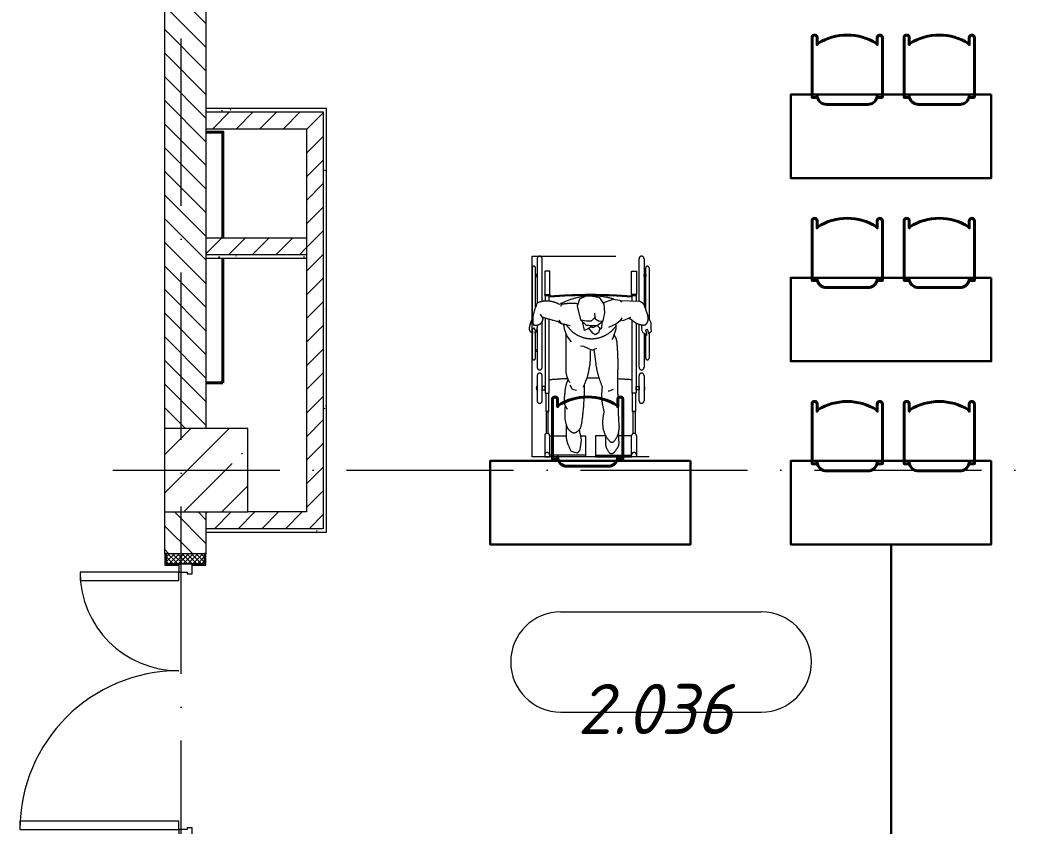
# Model space of a CAD drawing. Header units: millimetres. Extents: x -6467 to 105918, y -7090 to 92481.
# Drawn here: x 92385 to 98366, y 35202 to 40025 of the extents above; entities that cross this region are included whole.
import ezdxf

# ---------------------------------------------------------------- set-up
doc = ezdxf.new("R2010")
doc.units = ezdxf.units.MM
for name, pattern in [('50_200_ШТРИХ_1Т_ш5_п1_п1_', [1400, 1000, -200, 0, -200]), ('IMPORT-ACAD_ISO02W100', [3000, 2400, -600]), ('IMPORT-ACAD_ISO03W100', [6000, 2400, -3600])]:
    doc.linetypes.add(name, pattern=pattern)
for name, color, linetype, lineweight, true_color in [('A-AREA-IDEN-1', 7, 'Continuous', 9, 0xaaaaaa), ('I-WALL-1', 7, 'Continuous', 5, 0x787878), ('мебель 2 этаж-1', 7, 'Continuous', 40, 0xaaaaaa), ('Оси-3', 7, '50_200_ШТРИХ_1Т_ш5_п1_п1_', 9, 0xaaaaaa), ('ТХ_невидимый-2', 7, 'IMPORT-ACAD_ISO02W100', 30, 0xaaaaaa), ('ТХ_функционал-12', 7, 'IMPORT-ACAD_ISO03W100', 20, 0xaaaaaa), ('ТХ_функционал-2', 7, 'Continuous', 40, 0xaaaaaa), ('ТХ_функционал-9', 7, 'Continuous', 30, 0xaaaaaa)]:
    doc.layers.add(name, color=color, linetype=linetype, lineweight=lineweight, true_color=true_color)
for name, color, linetype, lineweight in [('A-DOOR', 7, 'Continuous', 9), ('A-DOOR-2', 7, 'Continuous', 5), ('A-DOOR-FRAM', 7, 'Continuous', 9), ('A-DOOR-FRAM-2', 7, 'Continuous', 5), ('A-WALL', 7, 'Continuous', 5), ('A-WALL-FNSH-1', 7, 'Continuous', 5), ('I-WALL', 7, 'Continuous', 5), ('S-COLS', 7, 'Continuous', 9), ('S-COLS-1', 7, 'Continuous', 5)]:
    doc.layers.add(name, color=color, linetype=linetype, lineweight=lineweight)
doc.styles.add('ISOCPEUR_I', font='isocpeui.ttf', dxfattribs={"height": 300})
pattern_1 = [(0, (0, 0), (406.4, 101.6), [6.706, -298.094, 6.706, -298.094, -1625.6]), (0, (0, 0), (406.4, 101.6), [-609.6, 6.706, -602.894, 6.706, -298.094, -711.2]), (0, (0, 0), (406.4, 101.6), [-1524, 6.706, -196.494, 6.706, -501.294]), (120, (152.4, 50.8), (-291.18818, 301.15272), [6.706, -298.094, 6.706, -298.094, -1625.6]), (120, (152.4, 50.8), (-291.18818, 301.15272), [-609.6, 6.706, -602.894, 6.706, -298.094, -711.2]), (120, (152.4, 50.8), (-291.18818, 301.15272), [-1524, 6.706, -196.494, 6.706, -501.294]), (240, (203.2, 254), (-115.21182, -402.75272), [6.706, -298.094, 6.706, -298.094, -1625.6]), (240, (203.2, 254), (-115.21182, -402.75272), [-609.6, 6.706, -602.894, 6.706, -298.094, -711.2]), (240, (203.2, 254), (-115.21182, -402.75272), [-1524, 6.706, -196.494, 6.706, -501.294])]
pattern_2 = [(45, (0, 0), (-70.71068, 70.71068), [])]

# ---------------------------------------------------------------- blocks, each defined once
blk = doc.blocks.new('BSC_Колонна _Прямоугольная - 500х500-V53-АИ_План этажа Радиаторы_2')
at = {"layer": 'S-COLS-1'}
h = blk.add_hatch(dxfattribs=at)
h.set_pattern_fill('FP_81', color=256, style=0, pattern_type=2)
h.set_pattern_definition([(45, (-93500, -37331.04), (-228.0985, 228.0985), []), (45, (-93271.9, -37331.04), (-228.0985, 228.0985), [403.225, -80.645, 6.706, -73.939])])
h.paths.add_polyline_path([(-250, -250), (250, -250), (250, 250), (-250, 250)])
for p, q in [((250, 250), (-250, 250)), ((-250, 250), (-250, -250)), ((250, -250), (250, 250)), ((-250, -250), (250, -250))]:
    blk.add_line(p, q, dxfattribs=at)
blk = doc.blocks.new('110_Дверь_СКБ_2Ст_Наружная1 - СОШ_Д-07_1760_1440_х2400мм_Все учебные помещения_ читальные залы_EIW30-25550076-АИ_План этажа Радиаторы_2')
at = {"layer": 'A-DOOR-2'}
h = blk.add_hatch(dxfattribs=at)
h.set_pattern_fill('FP_120', color=256, style=0, pattern_type=2)
h.set_pattern_definition([(135, (1456.41, 189.685), (-14.14214, -14.14214), []), (225, (1456.41, 189.685), (14.14214, -14.14214), [])])
h.paths.add_polyline_path([(839.5, -115), (899.5, -115), (899.5, 115), (839.5, 115)])
at = {"layer": 'A-DOOR-FRAM-2'}
h = blk.add_hatch(dxfattribs=at)
h.set_pattern_fill('FP_121', color=256, style=0, pattern_type=2)
h.set_pattern_definition([(45, (-666.384, 189.685), (-14.1421, 14.1421), []), (135, (-666.384, 189.685), (-14.1421, -14.1421), [])])
h.paths.add_polyline_path([(-860.5, 115), (-860.5, -115), (-800.5, -115), (-800.5, 115)])
at = {"layer": 'A-DOOR'}
for p, q in [((-750.5, 990), (-750.5, 40)), ((-700.5, 990), (-750.5, 990)), ((-700.5, 40), (-700.5, 990)), ((789.5, 630), (739.5, 630)), ((739.5, 630), (739.5, 40)), ((789.5, 40), (789.5, 630)), ((-750.5, 40), (-700.5, 40)), ((739.5, 40), (789.5, 40))]:
    blk.add_line(p, q, dxfattribs=at)
at = {"layer": 'A-DOOR-2'}
for p, q in [((-792.5, 123), (-862.5, 123)), ((-862.5, 123), (-862.5, 115)), ((-792.5, 40), (-792.5, 123)), ((901.5, 123), (831.5, 123)), ((831.5, 123), (831.5, 40)), ((901.5, 115), (901.5, 123)), ((-862.5, 115), (-800.5, 115)), ((-800.5, 115), (-800.5, 40)), ((839.5, 40), (839.5, 115)), ((839.5, 115), (901.5, 115)), ((-800.5, 40), (-792.5, 40)), ((831.5, 40), (839.5, 40)), ((-792.5, -40), (-800.5, -40)), ((-800.5, -40), (-800.5, -115)), ((-792.5, -123), (-792.5, -40)), ((839.5, -40), (831.5, -40)), ((831.5, -40), (831.5, -123)), ((839.5, -115), (839.5, -40)), ((-862.5, -115), (-862.5, -123)), ((-800.5, -115), (-862.5, -115)), ((901.5, -115), (839.5, -115)), ((901.5, -123), (901.5, -115)), ((-862.5, -123), (-792.5, -123)), ((831.5, -123), (901.5, -123))]:
    blk.add_line(p, q, dxfattribs=at)
for centre, radius, start, end in [((-750.5, 40), 950, 0, 90), ((789.5, 40), 590, 90, 180)]:
    blk.add_arc(centre, radius, start, end, dxfattribs=at)
at = {"layer": 'A-DOOR-FRAM'}
for p, q in [((-800.5, 115), (-860.5, 115)), ((-860.5, 115), (-860.5, -115)), ((-800.5, -115), (-800.5, 115)), ((899.5, 115), (839.5, 115)), ((839.5, 115), (839.5, -115)), ((899.5, -115), (899.5, 115)), ((-750.5, 40), (-800.5, 40)), ((-800.5, 40), (-800.5, -40)), ((-750.5, -10), (-750.5, 40)), ((789.5, 40), (789.5, -10)), ((839.5, 40), (789.5, 40)), ((839.5, -40), (839.5, 40)), ((-800.5, -40), (-740.5, -40)), ((-740.5, -10), (-750.5, -10)), ((-740.5, -40), (-740.5, -10)), ((789.5, -10), (779.5, -10)), ((779.5, -10), (779.5, -40)), ((779.5, -40), (839.5, -40)), ((-860.5, -115), (-800.5, -115)), ((839.5, -115), (899.5, -115))]:
    blk.add_line(p, q, dxfattribs=at)
blk = doc.blocks.new('мебель 2 этаж-28800768-АИ_План этажа Радиаторы_2')
at = {"layer": 'ТХ_невидимый-2'}
for p, q in [((99305.3, 38601.7), (100421.7, 38601.7)), ((99863.5, 36201.7), (99863.5, 38601.7))]:
    blk.add_line(p, q, dxfattribs=at)
at = {"layer": 'ТХ_функционал-12'}
for p, q in [((97744.5, 40311.7), (97744.5, 40045.1)), ((97774.5, 40055.9), (97774.5, 40311.7)), ((98354.5, 40057.5), (98354.5, 40311.7)), ((98384.5, 40311.7), (98384.5, 40035.3)), ((97714.5, 40256.7), (97714.5, 39950.8)), ((97734.5, 40021.5), (97734.5, 40256.7)), ((98394.5, 40005.8), (98394.5, 40256.7)), ((98414.5, 40256.7), (98414.5, 39950.5)), ((97892.9, 40038.8), (97884.3, 40025.3)), ((98240.6, 40061.4), (98350.4, 40058.6)), ((98383.5, 40038.4), (98406.8, 39969.7)), ((97780.2, 39954.8), (97764.9, 39980.7)), ((97774.5, 39661.7), (97774.5, 39935.5)), ((98003.3, 39946.1), (98034.9, 39915.2)), ((98103.3, 39912.2), (98140, 39940.6)), ((98354.5, 39661.7), (98354.5, 39919.3)), ((97714.5, 39868.5), (97714.5, 39716.7)), ((97734.5, 39716.7), (97734.5, 39867.1)), ((97744.5, 39887.9), (97744.5, 39661.7)), ((97915.3, 39860), (97916.7, 39663.4)), ((98384.5, 39865.8), (98384.5, 39661.7)), ((98394.5, 39880.1), (98394.5, 39884.1)), ((98394.5, 39716.7), (98394.5, 39857.3)), ((98414.5, 39864.3), (98414.5, 39716.7)), ((98063.7, 39712.9), (98063.7, 39763.4)), ((98082.8, 39767.8), (98095.2, 39682)), ((97744.5, 39611.7), (97744.5, 39461.7)), ((97774.5, 39461.7), (97774.5, 39611.7)), ((98354.5, 39461.7), (98354.5, 39611.7)), ((98384.5, 39611.7), (98384.5, 39461.7)), ((97918.6, 39319.3), (97918, 39253.7)), ((98153.1, 39254.5), (98153.1, 39223.8)), ((98002, 39169.4), (98010.4, 39224.9)), ((98034.5, 39136.7), (97819.5, 39136.7)), ((97947.4, 39160.3), (97981.6, 39149.1)), ((98094.5, 39136.7), (98309.5, 39136.7))]:
    blk.add_line(p, q, dxfattribs=at)
at = {"layer": 'ТХ_функционал-12', "flags": 128}
for points in [[(98414.5, 39126.7), (97714.5, 39126.7), (97714.5, 40326.7), (98414.5, 40326.7)], [(97734.5, 40204.7), (97744.5, 40204.7), (97744.5, 40216.7), (97734.5, 40216.7)], [(97789.5, 40096.7), (97819.5, 40096.7), (97819.5, 40236.7), (97789.5, 40236.7), (97789.5, 40096.7), (97819.5, 40096.7), (97819.5, 40093.7), (97789.5, 40093.7)], [(98339.5, 40096.7), (98309.5, 40096.7), (98309.5, 40236.7), (98339.5, 40236.7), (98339.5, 40096.7), (98309.5, 40096.7), (98309.5, 40093.7), (98339.5, 40093.7)], [(98394.5, 40204.7), (98384.5, 40204.7), (98384.5, 40216.7), (98394.5, 40216.7)], [(97734.5, 39768.7), (97744.5, 39768.7), (97744.5, 39756.7), (97734.5, 39756.7)], [(98394.5, 39768.7), (98384.5, 39768.7), (98384.5, 39756.7), (98394.5, 39756.7)], [(97774.5, 39526.7), (97792.5, 39526.7), (97792.5, 39546.7), (97774.5, 39546.7)], [(98354.5, 39526.7), (98336.5, 39526.7), (98336.5, 39546.7), (98354.5, 39546.7)]]:
    blk.add_lwpolyline(points, close=True, dxfattribs=at)
for points in [[(97789.5, 40093.7), (97792.5, 40090.7), (97816.5, 40090.7), (97819.5, 40093.7)], [(97816.5, 40057.7), (97816.5, 40090.7), (97792.5, 40090.7), (97792.5, 40058.1)], [(98087.4, 39985.5), (98092.7, 39951.7), (98116.3, 39937.7), (98140, 39940.6), (98149.9, 39987.4), (98145.2, 40038.8), (98118.9, 40078.3), (98066.4, 40086.7), (98034.9, 40086.7), (97998, 40069.9), (97985, 40027.7), (98003.3, 39946.1), (98040, 39940.6), (98069, 39940.6), (98091.2, 39961.3)], [(98339.5, 40093.7), (98336.5, 40090.7), (98312.5, 40090.7), (98309.5, 40093.7)], [(98312.5, 40059.6), (98312.5, 40090.7), (98336.5, 40090.7), (98336.5, 40059)], [(98138.8, 40048.4), (98200.4, 40069.9), (98237.3, 40064.3), (98240.6, 40061.4), (98249.7, 40052.4)], [(97792.5, 39958), (97792.5, 39506.7), (97816.5, 39506.7), (97816.5, 39950.4)], [(98251.9, 39957.6), (98239.8, 39937.7), (98216.2, 39920.8), (98171.7, 39899.3)], [(98302.8, 39960.3), (98257.8, 39940.6), (98244.8, 39946)], [(98409.4, 39956.7), (98413.1, 39953.3), (98424.5, 39930.6), (98425.6, 39897.9), (98426, 39874.2), (98419, 39869.8), (98412.2, 39861.4), (98409.7, 39880.9), (98404.2, 39887.2), (98393.5, 39883.8), (98398.5, 39865.8), (98399.5, 39851.3), (98390.1, 39862.6), (98379.9, 39868.3), (98374.1, 39879.7), (98370.5, 39896.6), (98370.3, 39916.7)], [(97732, 39885.7), (97730.3, 39863.4), (97732.9, 39864.5), (97743.4, 39881.8), (97749.4, 39915.7)], [(97873.4, 39943), (97885.5, 39926.5), (97942.5, 39911.9)], [(97903.1, 39918.5), (97906.1, 39892.8), (97921.8, 39847.9), (97948.4, 39814.5)], [(98069, 39904.1), (98027, 39881.5), (98018.8, 39930.9)], [(98120.6, 39895.8), (98111, 39867.5), (98092.7, 39856.2), (98079.5, 39864.6), (98058.5, 39889.9), (98054.5, 39896.3)], [(98102.8, 39912.2), (98076.9, 39898.4), (98058.5, 39912.4)], [(98133.4, 39935.5), (98126.8, 39889.9), (98103.1, 39912.4)], [(98216.2, 39920.8), (98216.2, 39889.9), (98197.1, 39836.1), (98192.5, 39828.1)], [(98336.5, 39926.7), (98336.5, 39506.7), (98312.5, 39506.7), (98312.5, 39944.1)], [(98003.1, 39789.6), (98021.7, 39788.8), (98074.3, 39763.5), (98101, 39777)], [(97980.6, 39523.9), (97956.5, 39529.1), (97941.8, 39555)], [(97795.5, 39506.7), (97795.5, 39396.7), (97813.5, 39396.7), (97813.5, 39506.7)], [(98199.3, 39529.1), (98184.6, 39523.9), (98174.9, 39518.6), (98170.1, 39518.6)], [(98333.5, 39506.7), (98333.5, 39396.7), (98315.5, 39396.7), (98315.5, 39506.7)], [(97810.5, 39265.4), (97810.5, 39396.7), (97798.5, 39396.7), (97798.5, 39265.4)], [(98318.5, 39265.4), (98318.5, 39396.7), (98330.5, 39396.7), (98330.5, 39265.4)], [(97789.5, 39251.7), (97789.5, 39126.7), (97819.5, 39126.7), (97819.5, 39251.7), (97918, 39251.7)], [(98005.3, 39251.7), (98034.5, 39251.7), (98034.5, 39126.7), (97819.5, 39126.7)], [(98153.1, 39251.7), (98094.5, 39251.7), (98094.5, 39126.7), (98309.5, 39126.7)], [(98339.5, 39251.7), (98339.5, 39126.7), (98309.5, 39126.7), (98309.5, 39251.7), (98233.2, 39251.7)]]:
    blk.add_lwpolyline(points, dxfattribs=at)
at = {"layer": 'ТХ_функционал-12'}
for centre, radius, start, end in [((97759.5, 40311.7), 15, 0, 180), ((98369.5, 40311.7), 15, 0, 180), ((97724.5, 40256.7), 10, 0, 180), ((98404.5, 40256.7), 10, 0, 180), ((98064.5, 37016.5), 3080.2, 85.38187, 94.61813), ((98064.5, 37011.5), 3080.2, 85.38187, 94.61813), ((98077.3, 39671.4), 417.5, 72.5326, 118.67838), ((98033.9, 39908.7), 319.9, 154.30547, 168.4904), ((97801.5, 39911.2), 147.2, 59.16973, 112.33532), ((97950.9, 39718.7), 325.3, 84.0911, 100.27052), ((98336.5, 39998.8), 61.5, 40.14329, 76.91115), ((97851.5, 39876.5), 155.8, 148.77076, 173.85174), ((97845.6, 39947), 127.8, 168.4904, 193.57778), ((97737.2, 39957), 43.1, 248.39119, 357.03221), ((98028.3, 40661.6), 742.1, 250.01329, 257.39019), ((98281.9, 39903.5), 50.8, 41.45856, 82.71225), ((98357.1, 39952.9), 52.4, 334.06949, 18.71787), ((97723.8, 39894.1), 27.2, 181.79546, 261.46643), ((97717.6, 39893.1), 3.54, 230.39918, 4.30503), ((97724.4, 39893.6), 3.2, 44.8531, 184.30503), ((97696.9, 39866.3), 42, 38.65197, 44.8531), ((97721.2, 39885.8), 10.8, 359.66039, 38.65197), ((97920.3, 40002.7), 84.7, 230.40617, 268.96749), ((98070.3, 40010.5), 177.5, 211.40002, 325.25739), ((98082.4, 40223), 311.4, 261.22432, 273.86112), ((98386.7, 40023.8), 109.3, 232.38339, 268.76549), ((98378.6, 39942.4), 28.5, 281.64362, 334.06949), ((96606, 39671.3), 1130.8, 9.97317, 11.17104), ((98113.8, 39795.6), 110.2, 359.36477, 34.3703), ((96844.2, 39679.7), 1384.6, 356.79645, 4.75129), ((97724.5, 39716.7), 10, 180, 0), ((97612.6, 39734.2), 451.6, 335.02185, 357.30452), ((98404.5, 39716.7), 10, 180, 0), ((97759.5, 39661.7), 15, 180, 0), ((98048, 39648.2), 132.2, 173.36729, 216.26653), ((98619.1, 39757.9), 529.3, 188.24023, 203.52839), ((98369.5, 39661.7), 15, 180, 0), ((97759.5, 39611.7), 15, 0, 180), ((98064.5, 36516.5), 3080.2, 92.54723, 94.61813), ((98064.5, 36516.5), 3080.2, 89.05947, 90.40544), ((95975.9, 39516.6), 2252.4, 359.60618, 2.18297), ((98064.5, 36516.5), 3080.2, 85.38187, 86.97584), ((98369.5, 39611.7), 15, 0, 180), ((97764.5, 39536.7), 25, 143.1301, 216.8699), ((98109.4, 39502.3), 199.5, 154.10975, 179.10008), ((96563, 39544.9), 1464.8, 352.2848, 0.44984), ((98482.6, 39496.9), 352.3, 171.88295, 196.52538), ((98364.5, 39536.7), 25, 323.1301, 36.8699), ((98100.3, 39469.3), 193.9, 169.27005, 188.58746), ((100805.8, 39483.4), 2577.6, 179.60618, 184.0229), ((97759.5, 39461.7), 15, 180, 0), ((98000.9, 39474.5), 98.4, 200.29749, 219.4629), ((98330.5, 39389.8), 421.3, 175.03721, 185.77043), ((98369.5, 39461.7), 15, 180, 0), ((98385.7, 39331.6), 249.5, 164.87994, 185.38457), ((98164, 39397.8), 257.6, 191.27138, 203.06225), ((97995.9, 39346.1), 84.7, 215.51364, 237.69088), ((97943.1, 39336.8), 72.2, 300.36119, 326.43429), ((97847.3, 39357.8), 167.4, 338.68039, 356.73945), ((98283.4, 39321.9), 146.7, 185.38457, 224.91874), ((98126.3, 39294.9), 108.5, 315.08126, 4.0229), ((97804.5, 39251.7), 15, 0, 180), ((98049, 39252.4), 131, 179.42747, 203.22441), ((97965.1, 39296.8), 26.6, 236.95237, 303.04763), ((97031.2, 39052.2), 994.3, 10.00554, 13.7086), ((97196.1, 39199), 1038.5, 0.59251, 3.96595), ((98324.5, 39251.7), 15, 0, 180), ((98592.9, 39485.8), 722.8, 203.22441, 206.75938), ((98398.4, 39223.8), 245.4, 180, 188.56576), ((98277.4, 39234), 130.3, 201.0215, 222.94979), ((98191.3, 39230.1), 16.7, 224.91874, 315.08126), ((98055.2, 39286.9), 201, 317.40257, 329.46472), ((98193.3, 39206.8), 41.3, 327.80668, 4.17986), ((97804.5, 39136.7), 15, 0, 180), ((97960.7, 39190.5), 46.4, 296.69534, 332.85173), ((98185, 39176.4), 31.3, 264.57234, 305.34493), ((98324.5, 39136.7), 15, 0, 180)]:
    blk.add_arc(centre, radius, start, end, dxfattribs=at)
at = {"layer": 'ТХ_функционал-2'}
for p, q in [((95863.5, 40315.5), (95863.5, 39569.6)), ((95863.5, 39569.6), (95763.5, 39569.6))]:
    blk.add_line(p, q, dxfattribs=at)
at = {"layer": 'ТХ_функционал-2', "flags": 128}
for points in [[(99389.9, 41634.5), (99389.9, 41279.6), (99390.7, 41277.6), (99392.7, 41276.8), (99417.8, 41276.8), (99419.8, 41277.6), (99420.6, 41279.6), (99420.6, 41290.8), (99421.3, 41282), (99423.3, 41273.5), (99426.6, 41265.6), (99431.2, 41258), (99436.9, 41251.3), (99443.5, 41245.7), (99451.1, 41241), (99459.2, 41237.7), (99467.7, 41235.7), (99476.4, 41235), (99724.8, 41235), (99733.5, 41235.7), (99742, 41237.7), (99749.9, 41240.9), (99758.1, 41245.9), (99764.2, 41251.3), (99770, 41258.1), (99774.5, 41265.4), (99777.8, 41273.3), (99779.9, 41282.3), (99780.6, 41290.8), (99780.6, 41279.6), (99781.4, 41277.6), (99783.4, 41276.8), (99808.5, 41276.8), (99810.4, 41277.6), (99811.3, 41279.6), (99811.3, 41634.5), (99810.5, 41639.3), (99808.3, 41643.5), (99804.9, 41647), (99800.6, 41649.1), (99795.9, 41649.9), (99791.3, 41649.1), (99786.8, 41646.9), (99783.5, 41643.5), (99781.3, 41639.1), (99780.6, 41634.5), (99780.6, 41591.5), (99780, 41594.9), (99778.6, 41597.5), (99776.2, 41599.6), (99756.6, 41610.9), (99736.6, 41620.7), (99713.9, 41629.9), (99692, 41637), (99669.4, 41642.6), (99646.6, 41646.6), (99624.6, 41649), (99600.6, 41649.9), (99577.2, 41649), (99554.4, 41646.6), (99531.9, 41642.7), (99509.4, 41637.1), (99487.3, 41629.9), (99465.8, 41621.3), (99444.8, 41611), (99424.9, 41599.6), (99422.7, 41597.6), (99421.1, 41594.8), (99420.6, 41591.7), (99420.6, 41634.5), (99419.8, 41639.2), (99417.6, 41643.5), (99414.2, 41646.9), (99410, 41649.1), (99405.2, 41649.9), (99400.5, 41649.1), (99396.2, 41646.9), (99392.8, 41643.6), (99390.6, 41639.1)], [(99940.9, 41634.5), (99940.9, 41279.6), (99941.7, 41277.6), (99943.7, 41276.8), (99968.8, 41276.8), (99970.8, 41277.6), (99971.6, 41279.6), (99971.6, 41290.8), (99972.3, 41282), (99974.3, 41273.5), (99977.6, 41265.6), (99982.2, 41258), (99987.9, 41251.3), (99994.5, 41245.7), (100002.1, 41241), (100010.2, 41237.7), (100018.7, 41235.7), (100027.4, 41235), (100275.8, 41235), (100284.5, 41235.7), (100293, 41237.7), (100300.9, 41240.9), (100309.1, 41245.9), (100315.2, 41251.3), (100321, 41258.1), (100325.5, 41265.4), (100328.8, 41273.3), (100330.9, 41282.3), (100331.6, 41290.8), (100331.6, 41279.6), (100332.4, 41277.6), (100334.4, 41276.8), (100359.5, 41276.8), (100361.4, 41277.6), (100362.3, 41279.6), (100362.3, 41634.5), (100361.5, 41639.3), (100359.3, 41643.5), (100355.9, 41647), (100351.6, 41649.1), (100346.9, 41649.9), (100342.3, 41649.1), (100337.8, 41646.9), (100334.5, 41643.5), (100332.3, 41639.1), (100331.6, 41634.5), (100331.6, 41591.5), (100331, 41594.9), (100329.6, 41597.5), (100327.2, 41599.6), (100307.6, 41610.9), (100287.6, 41620.7), (100264.9, 41629.9), (100243, 41637), (100220.4, 41642.6), (100197.6, 41646.6), (100175.6, 41649), (100151.6, 41649.9), (100128.2, 41649), (100105.4, 41646.6), (100082.9, 41642.7), (100060.4, 41637.1), (100038.3, 41629.9), (100016.8, 41621.3), (99995.8, 41611), (99975.9, 41599.6), (99973.7, 41597.6), (99972.1, 41594.8), (99971.6, 41591.7), (99971.6, 41634.5), (99970.8, 41639.2), (99968.6, 41643.5), (99965.2, 41646.9), (99961, 41649.1), (99956.2, 41649.9), (99951.5, 41649.1), (99947.2, 41646.9), (99943.8, 41643.6), (99941.6, 41639.1)], [(99389.9, 40538.2), (99389.9, 40183.3), (99390.7, 40181.4), (99392.7, 40180.6), (99417.8, 40180.6), (99419.8, 40181.4), (99420.6, 40183.3), (99420.6, 40194.5), (99421.3, 40185.7), (99423.3, 40177.2), (99426.6, 40169.3), (99431.2, 40161.7), (99436.9, 40155), (99443.5, 40149.4), (99451.1, 40144.8), (99459.2, 40141.4), (99467.7, 40139.4), (99476.4, 40138.7), (99724.8, 40138.7), (99733.5, 40139.4), (99742, 40141.4), (99749.9, 40144.7), (99758.1, 40149.6), (99764.2, 40155), (99770, 40161.8), (99774.5, 40169.1), (99777.8, 40177), (99779.9, 40186.1), (99780.6, 40194.5), (99780.6, 40183.3), (99781.4, 40181.4), (99783.4, 40180.6), (99808.5, 40180.6), (99810.4, 40181.4), (99811.3, 40183.3), (99811.3, 40538.2), (99810.5, 40543), (99808.3, 40547.2), (99804.9, 40550.7), (99800.6, 40552.8), (99795.9, 40553.6), (99791.3, 40552.9), (99786.8, 40550.6), (99783.5, 40547.2), (99781.3, 40542.9), (99780.6, 40538.2), (99780.6, 40495.2), (99780, 40498.6), (99778.6, 40501.2), (99776.2, 40503.3), (99756.6, 40514.7), (99736.6, 40524.4), (99713.9, 40533.6), (99692, 40540.7), (99669.4, 40546.4), (99646.6, 40550.4), (99624.6, 40552.7), (99600.6, 40553.6), (99577.2, 40552.8), (99554.4, 40550.4), (99531.9, 40546.4), (99509.4, 40540.8), (99487.3, 40533.6), (99465.8, 40525), (99444.8, 40514.7), (99424.9, 40503.3), (99422.7, 40501.3), (99421.1, 40498.5), (99420.6, 40495.4), (99420.6, 40538.2), (99419.8, 40543), (99417.6, 40547.3), (99414.2, 40550.6), (99410, 40552.8), (99405.2, 40553.6), (99400.5, 40552.8), (99396.2, 40550.6), (99392.8, 40547.3), (99390.6, 40542.9)], [(99940.9, 40538.2), (99940.9, 40183.3), (99941.7, 40181.4), (99943.7, 40180.6), (99968.8, 40180.6), (99970.8, 40181.4), (99971.6, 40183.3), (99971.6, 40194.5), (99972.3, 40185.7), (99974.3, 40177.2), (99977.6, 40169.3), (99982.2, 40161.7), (99987.9, 40155), (99994.5, 40149.4), (100002.1, 40144.8), (100010.2, 40141.4), (100018.7, 40139.4), (100027.4, 40138.7), (100275.8, 40138.7), (100284.5, 40139.4), (100293, 40141.4), (100300.9, 40144.7), (100309.1, 40149.6), (100315.2, 40155), (100321, 40161.8), (100325.5, 40169.1), (100328.8, 40177), (100330.9, 40186.1), (100331.6, 40194.5), (100331.6, 40183.3), (100332.4, 40181.4), (100334.4, 40180.6), (100359.5, 40180.6), (100361.4, 40181.4), (100362.3, 40183.3), (100362.3, 40538.2), (100361.5, 40543), (100359.3, 40547.2), (100355.9, 40550.7), (100351.6, 40552.8), (100346.9, 40553.6), (100342.3, 40552.9), (100337.8, 40550.6), (100334.5, 40547.2), (100332.3, 40542.9), (100331.6, 40538.2), (100331.6, 40495.2), (100331, 40498.6), (100329.6, 40501.2), (100327.2, 40503.3), (100307.6, 40514.7), (100287.6, 40524.4), (100264.9, 40533.6), (100243, 40540.7), (100220.4, 40546.4), (100197.6, 40550.4), (100175.6, 40552.7), (100151.6, 40553.6), (100128.2, 40552.8), (100105.4, 40550.4), (100082.9, 40546.4), (100060.4, 40540.8), (100038.3, 40533.6), (100016.8, 40525), (99995.8, 40514.7), (99975.9, 40503.3), (99973.7, 40501.3), (99972.1, 40498.5), (99971.6, 40495.4), (99971.6, 40538.2), (99970.8, 40543), (99968.6, 40547.3), (99965.2, 40550.6), (99961, 40552.8), (99956.2, 40553.6), (99951.5, 40552.8), (99947.2, 40550.6), (99943.8, 40547.3), (99941.6, 40542.9)], [(97836.1, 39469), (97836.1, 39114.1), (97836.9, 39112.1), (97838.9, 39111.3), (97864, 39111.3), (97866, 39112.1), (97866.8, 39114.1), (97866.8, 39125.2), (97867.5, 39116.5), (97869.5, 39108), (97872.8, 39100), (97877.4, 39092.4), (97883.1, 39085.8), (97889.7, 39080.1), (97897.3, 39075.5), (97905.4, 39072.1), (97913.9, 39070.1), (97922.6, 39069.4), (98171, 39069.4), (98179.7, 39070.1), (98188.2, 39072.2), (98196.1, 39075.4), (98204.3, 39080.3), (98210.4, 39085.8), (98216.2, 39092.5), (98220.7, 39099.9), (98224, 39107.7), (98226.1, 39116.8), (98226.8, 39125.2), (98226.8, 39114.1), (98227.6, 39112.1), (98229.6, 39111.3), (98254.7, 39111.3), (98256.7, 39112.1), (98257.5, 39114.1), (98257.5, 39469), (98256.7, 39473.7), (98254.6, 39478), (98251.1, 39481.4), (98246.8, 39483.6), (98242.1, 39484.3), (98237.5, 39483.6), (98233, 39481.3), (98229.7, 39478), (98227.5, 39473.6), (98226.8, 39469), (98226.8, 39426), (98226.2, 39429.3), (98224.8, 39431.9), (98222.4, 39434.1), (98202.8, 39445.4), (98182.8, 39455.2), (98160.1, 39464.4), (98138.2, 39471.5), (98115.6, 39477.1), (98092.8, 39481.1), (98070.8, 39483.4), (98046.8, 39484.3), (98023.4, 39483.5), (98000.7, 39481.1), (97978.1, 39477.1), (97955.7, 39471.6), (97933.5, 39464.4), (97912, 39455.7), (97891, 39445.5), (97871.2, 39434.1), (97868.9, 39432.1), (97867.3, 39429.2), (97866.8, 39426.2), (97866.8, 39469), (97866, 39473.7), (97863.8, 39478), (97860.5, 39481.4), (97856.2, 39483.6), (97851.4, 39484.3), (97846.7, 39483.6), (97842.4, 39481.4), (97839.1, 39478), (97836.8, 39473.6)], [(99389.9, 39442), (99389.9, 39087.1), (99390.7, 39085.1), (99392.7, 39084.3), (99417.8, 39084.3), (99419.8, 39085.1), (99420.6, 39087.1), (99420.6, 39098.2), (99421.3, 39089.5), (99423.3, 39081), (99426.6, 39073), (99431.2, 39065.4), (99436.9, 39058.8), (99443.5, 39053.1), (99451.1, 39048.5), (99459.2, 39045.1), (99467.7, 39043.1), (99476.4, 39042.4), (99724.8, 39042.4), (99733.5, 39043.1), (99742, 39045.2), (99749.9, 39048.4), (99758.1, 39053.3), (99764.2, 39058.8), (99770, 39065.5), (99774.5, 39072.9), (99777.8, 39080.7), (99779.9, 39089.8), (99780.6, 39098.2), (99780.6, 39087.1), (99781.4, 39085.1), (99783.4, 39084.3), (99808.5, 39084.3), (99810.4, 39085.1), (99811.3, 39087.1), (99811.3, 39442), (99810.5, 39446.7), (99808.3, 39451), (99804.9, 39454.4), (99800.6, 39456.6), (99795.9, 39457.3), (99791.3, 39456.6), (99786.8, 39454.3), (99783.5, 39451), (99781.3, 39446.6), (99780.6, 39442), (99780.6, 39399), (99780, 39402.3), (99778.6, 39404.9), (99776.2, 39407.1), (99756.6, 39418.4), (99736.6, 39428.2), (99713.9, 39437.4), (99692, 39444.5), (99669.4, 39450.1), (99646.6, 39454.1), (99624.6, 39456.4), (99600.6, 39457.3), (99577.2, 39456.5), (99554.4, 39454.1), (99531.9, 39450.1), (99509.4, 39444.6), (99487.3, 39437.4), (99465.8, 39428.7), (99444.8, 39418.5), (99424.9, 39407.1), (99422.7, 39405.1), (99421.1, 39402.2), (99420.6, 39399.2), (99420.6, 39442), (99419.8, 39446.7), (99417.6, 39451), (99414.2, 39454.4), (99410, 39456.6), (99405.2, 39457.3), (99400.5, 39456.6), (99396.2, 39454.4), (99392.8, 39451), (99390.6, 39446.6)], [(99940.9, 39442), (99940.9, 39087.1), (99941.7, 39085.1), (99943.7, 39084.3), (99968.8, 39084.3), (99970.8, 39085.1), (99971.6, 39087.1), (99971.6, 39098.2), (99972.3, 39089.5), (99974.3, 39081), (99977.6, 39073), (99982.2, 39065.4), (99987.9, 39058.8), (99994.5, 39053.1), (100002.1, 39048.5), (100010.2, 39045.1), (100018.7, 39043.1), (100027.4, 39042.4), (100275.8, 39042.4), (100284.5, 39043.1), (100293, 39045.2), (100300.9, 39048.4), (100309.1, 39053.3), (100315.2, 39058.8), (100321, 39065.5), (100325.5, 39072.9), (100328.8, 39080.7), (100330.9, 39089.8), (100331.6, 39098.2), (100331.6, 39087.1), (100332.4, 39085.1), (100334.4, 39084.3), (100359.5, 39084.3), (100361.4, 39085.1), (100362.3, 39087.1), (100362.3, 39442), (100361.5, 39446.7), (100359.3, 39451), (100355.9, 39454.4), (100351.6, 39456.6), (100346.9, 39457.3), (100342.3, 39456.6), (100337.8, 39454.3), (100334.5, 39451), (100332.3, 39446.6), (100331.6, 39442), (100331.6, 39399), (100331, 39402.3), (100329.6, 39404.9), (100327.2, 39407.1), (100307.6, 39418.4), (100287.6, 39428.2), (100264.9, 39437.4), (100243, 39444.5), (100220.4, 39450.1), (100197.6, 39454.1), (100175.6, 39456.4), (100151.6, 39457.3), (100128.2, 39456.5), (100105.4, 39454.1), (100082.9, 39450.1), (100060.4, 39444.6), (100038.3, 39437.4), (100016.8, 39428.7), (99995.8, 39418.5), (99975.9, 39407.1), (99973.7, 39405.1), (99972.1, 39402.2), (99971.6, 39399.2), (99971.6, 39442), (99970.8, 39446.7), (99968.6, 39451), (99965.2, 39454.4), (99961, 39456.6), (99956.2, 39457.3), (99951.5, 39456.6), (99947.2, 39454.4), (99943.8, 39451), (99941.6, 39446.6)]]:
    blk.add_lwpolyline(points, close=True, dxfattribs=at)
blk.add_lwpolyline([(95763.5, 41069.6), (95863.5, 41069.6), (95863.5, 40435.5)], dxfattribs=at)
at = {"layer": 'ТХ_функционал-9', "flags": 128}
for points in [[(100462.5, 41294.2), (99262.5, 41294.2), (99262.5, 40794.2), (100462.5, 40794.2)], [(100462.5, 40197.9), (99262.5, 40197.9), (99262.5, 39697.9), (100462.5, 39697.9)], [(98662.5, 39101.7), (97462.5, 39101.7), (97462.5, 38601.7), (98662.5, 38601.7)], [(100462.5, 39101.7), (99262.5, 39101.7), (99262.5, 38601.7), (100462.5, 38601.7)]]:
    blk.add_lwpolyline(points, close=True, dxfattribs=at)
blk = doc.blocks.new('AAR_СКБ_Марка_помещения_1_5 ммп - Номер-27962133-АИ_План этажа Радиаторы_2')
at = {"layer": 'A-AREA-IDEN-1'}
for p, q in [((-2.987, 3), (3.013, 3)), ((-2.987, 0), (3.013, 0))]:
    blk.add_line(p, q, dxfattribs=at)
for centre, start, end in [((-2.987, 1.5), 90, 270), ((3.013, 1.5), 270, 90)]:
    blk.add_arc(centre, 1.5, start, end, dxfattribs=at)

msp = doc.modelspace()

# ---------------------------------------------------------------- hatches: boundary and pattern name
at = {"layer": 'I-WALL'}
h = msp.add_hatch(dxfattribs=at)
h.set_pattern_fill('FP_2', color=256, style=0, pattern_type=2)
h.set_pattern_definition([(135, (0, 0), (-70.71068, -70.71068), [])])
h.paths.add_polyline_path([(93250, -1419), (93500, -1419), (93498, -931), (93250, -931)])
h.paths.add_polyline_path([(93490, 831), (93490, 833), (93500, 833), (93498, 1081), (93250, 1081), (93252, 833), (93430, 831)])
h.paths.add_polyline_path([(93250, 1581), (93500, 1581), (93500, 5281), (93250, 5281), (93250, 2503.7)])
h.paths.add_polyline_path([(93500, 5981), (93500, 6271), (93250, 6271), (93250, 5981), (93415, 5981)])
h.paths.add_polyline_path([(93500, 6971), (93500, 7081), (93250, 7081), (93250, 6971), (93415, 6971)])
h.paths.add_polyline_path([(93391.9, 7581), (93500, 7581), (93498, 8044), (93250, 8044), (93252, 7581), (93260, 7581)])
h.paths.add_polyline_path([(93490, 9806), (93490, 9808), (93500, 9808), (93498, 10081), (93250, 10081), (93252, 9808), (93430, 9806)])
h.paths.add_polyline_path([(93464.7, 10581), (93500, 10581), (93500, 16081), (93250, 16081), (93250, 10581)])
h.paths.add_polyline_path([(93500, 16581), (93498, 17069), (93250, 17069), (93250, 16581), (93431.2, 16581)])
h.paths.add_polyline_path([(93250, 18831), (93500, 18833), (93498, 19081), (93250, 19081), (93250, 18833)])
h.paths.add_polyline_path([(93250, 19581), (93500, 19581), (93500, 25081), (93250, 25081), (93250, 25029.5)])
h.paths.add_polyline_path([(93298.3, 25581), (93500, 25581), (93498, 26069), (93250, 26069), (93252, 25581), (93297.9, 25581)])
h.paths.add_polyline_path([(93252, 27831), (93252, 27833), (93500, 27833), (93500, 28081), (93250, 28081), (93250, 27831)])
h.paths.add_polyline_path([(93250, 28581), (93500, 28581), (93500, 34081), (93250, 34081), (93250, 30660.9)])
h.paths.add_polyline_path([(93252, 34581), (93500, 34581), (93498, 35069), (93250, 35069), (93250, 34581)])
h.paths.add_polyline_path([(93500, 36831), (93500, 37081), (93250, 37081), (93252, 36833), (93498, 36831)])
h.paths.add_polyline_path([(93323.7, 37581), (93500, 37581), (93500, 42431), (93250, 42431), (93250, 37581), (93320.9, 37581)])
h = msp.add_hatch(dxfattribs=at)
h.set_pattern_fill('FP_4', color=256, style=0, pattern_type=2)
h.set_pattern_definition(pattern_2)
h.paths.add_polyline_path([(94100, 39374.6), (94200, 39374.6), (94200, 39474.6), (93500, 39474.6), (93500, 39374.6)])
h = msp.add_hatch(dxfattribs=at)
h.set_pattern_fill('FP_4', color=256, style=0, pattern_type=2)
h.set_pattern_definition(pattern_2)
h.paths.add_polyline_path([(94200, 37081), (94200, 39374.6), (94100, 39374.6), (94100, 37081)])
h = msp.add_hatch(dxfattribs=at)
h.set_pattern_fill('FP_4', color=256, style=0, pattern_type=2)
h.set_pattern_definition(pattern_2)
h.paths.add_polyline_path([(94100, 38620.2), (94100, 38720.2), (93500, 38720.2), (93500, 38620.2)])
h = msp.add_hatch(dxfattribs=at)
h.set_pattern_fill('FP_4', color=256, style=0, pattern_type=2)
h.set_pattern_definition(pattern_2)
h.paths.add_polyline_path([(93750, 36981), (94200, 36981), (94200, 37081), (93500, 37081), (93500, 36981)])
at = {"layer": 'I-WALL-1'}
h = msp.add_hatch(dxfattribs=at)
h.set_pattern_fill('FP_3', color=256, style=0, pattern_type=2)
h.set_pattern_definition(pattern_1)
h.paths.add_polyline_path([(94200, 39474.6), (94220, 39474.6), (94220, 39494.6), (93500, 39494.6), (93500, 39474.6)])
h = msp.add_hatch(dxfattribs=at)
h.set_pattern_fill('FP_3', color=256, style=0, pattern_type=2)
h.set_pattern_definition(pattern_1)
h.paths.add_polyline_path([(94220, 36981), (94220, 39474.6), (94200, 39474.6), (94200, 36981)])
h = msp.add_hatch(dxfattribs=at)
h.set_pattern_fill('FP_3', color=256, style=0, pattern_type=2)
h.set_pattern_definition(pattern_1)
h.paths.add_polyline_path([(94100, 38600.2), (94100, 38620.2), (93500, 38620.2), (93500, 38600.2)])
h = msp.add_hatch(dxfattribs=at)
h.set_pattern_fill('FP_3', color=256, style=0, pattern_type=2)
h.set_pattern_definition(pattern_1)
h.paths.add_polyline_path([(93500, 36961), (94220, 36961), (94220, 36981), (93500, 36981)])

# ---------------------------------------------------------------- linework, layer by layer
at = {"layer": 'A-WALL'}
for p, q in [((93250, 42431), (93250, 37581)), ((93500, 37581), (93500, 42431)), ((93500, 39474.6), (94200, 39474.6)), ((94200, 39474.6), (94200, 36981)), ((94100, 38620.2), (93500, 38620.2)), ((93250, 37081), (93250, 36831)), ((93500, 36831), (93500, 37081)), ((94200, 36981), (93500, 36981))]:
    msp.add_line(p, q, dxfattribs=at)
at = {"layer": 'A-WALL-FNSH-1'}
for p, q in [((94220, 39494.6), (93500, 39494.6)), ((94220, 36961), (94220, 39494.6)), ((93500, 39374.6), (94100, 39374.6)), ((94100, 39374.6), (94100, 37081)), ((94100, 38720.2), (93500, 38720.2)), ((93500, 38600.2), (94100, 38600.2)), ((94100, 37081), (93750, 37081)), ((93500, 36961), (94220, 36961))]:
    msp.add_line(p, q, dxfattribs=at)
at = {"layer": 'Оси-3'}
for p, q in [((93350, -5889.7), (93350, 91281)), ((92940, 37331), (104718, 37331))]:
    msp.add_line(p, q, dxfattribs=at)

# ---------------------------------------------------------------- block references
at = {"layer": 'A-AREA-IDEN-1', "xscale": 199.9999999999999, "yscale": 199.9999999999999, "zscale": 199.9999999999999}
msp.add_blockref('AAR_СКБ_Марка_помещения_1_5 ммп - Номер-27962133-АИ_План этажа Радиаторы_2', (96220.1, 35883.6), dxfattribs=at)
at = {"layer": 'A-DOOR-2', "rotation": 89.9999999999999}
msp.add_blockref('110_Дверь_СКБ_2Ст_Наружная1 - СОШ_Д-07_1760_1440_х2400мм_Все учебные помещения_ читальные залы_EIW30-25550076-АИ_План этажа Радиаторы_2', (93375, 35931.5), dxfattribs=at)
at = {"layer": 'S-COLS'}
msp.add_blockref('BSC_Колонна _Прямоугольная - 500х500-V53-АИ_План этажа Радиаторы_2', (93500, 37331), dxfattribs=at)
at = {"layer": 'мебель 2 этаж-1'}
msp.add_blockref('мебель 2 этаж-28800768-АИ_План этажа Радиаторы_2', (-2263.5, -1715.2), dxfattribs=at)

# ---------------------------------------------------------------- texts
at = {"layer": 'A-AREA-IDEN-1', "insert": (96185.3, 35752.1), "char_height": 300, "width": 952, "attachment_point": 8, "line_spacing_factor": 1.139951, "style": 'ISOCPEUR_I'}
msp.add_mtext('\\pt2540.001,5079.999,7620,10160.001,12699.999,15240,17780.001,20319.999,22860,25400.001,27939.999,30480,33020.001,35559.999,38100,40640.001,43179.999,45720,48260.001,50799.999,53340,55880.001,58419.999,60960,63500.001,66039.999,68580,71120.001,73659.999,76200,78740.001,81279.999;2.036', dxfattribs=at)

doc.saveas('drawing.dxf')
